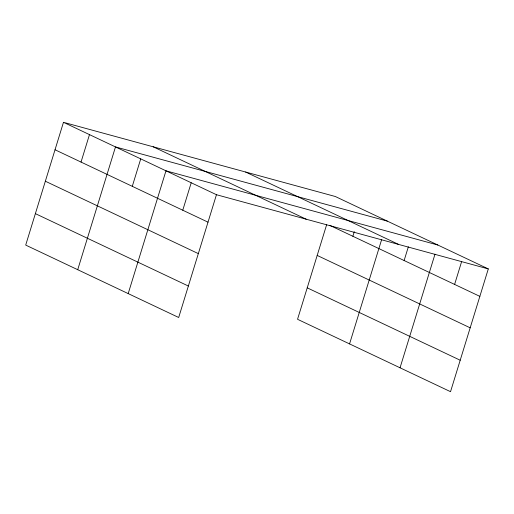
<?xml version="1.0" encoding="UTF-8"?>
<svg xmlns="http://www.w3.org/2000/svg" width="514" height="514" viewBox="0 0 514 514"><rect width="100%" height="100%" fill="white"/><g stroke="black" fill="none" stroke-linecap="round" stroke-linejoin="round"><path stroke-width="0.77" d="M63.473 122.313L25.7 245.094L178.686 317.491L216.458 194.71L63.473 122.313L335.314 196.509L488.3 268.906L450.527 391.687L297.542 319.29L326.634 224.734M81.032 162.077L89.481 134.617M77.717 269.709L115.489 146.927L387.331 221.123M132.284 186.331L140.733 158.871M128.198 293.597L165.971 170.815L437.812 245.017M182.766 210.22L191.214 182.759M352.874 236.273L354.281 231.698M349.559 343.905L381.696 239.428M404.126 260.527L408.347 246.797M400.04 367.799L434.998 254.167M454.607 284.415L461.649 261.536M216.458 194.71L488.3 268.906M245.608 172.023L398.594 244.42M329.757 225.338L479.851 296.366M153.178 146.798L306.164 219.195M317.189 255.426L470.175 327.823M55.024 149.767L208.009 222.164M307.218 287.834L460.203 360.23M45.348 181.224L198.333 253.62M35.376 213.638L188.362 286.035"/></g></svg>
